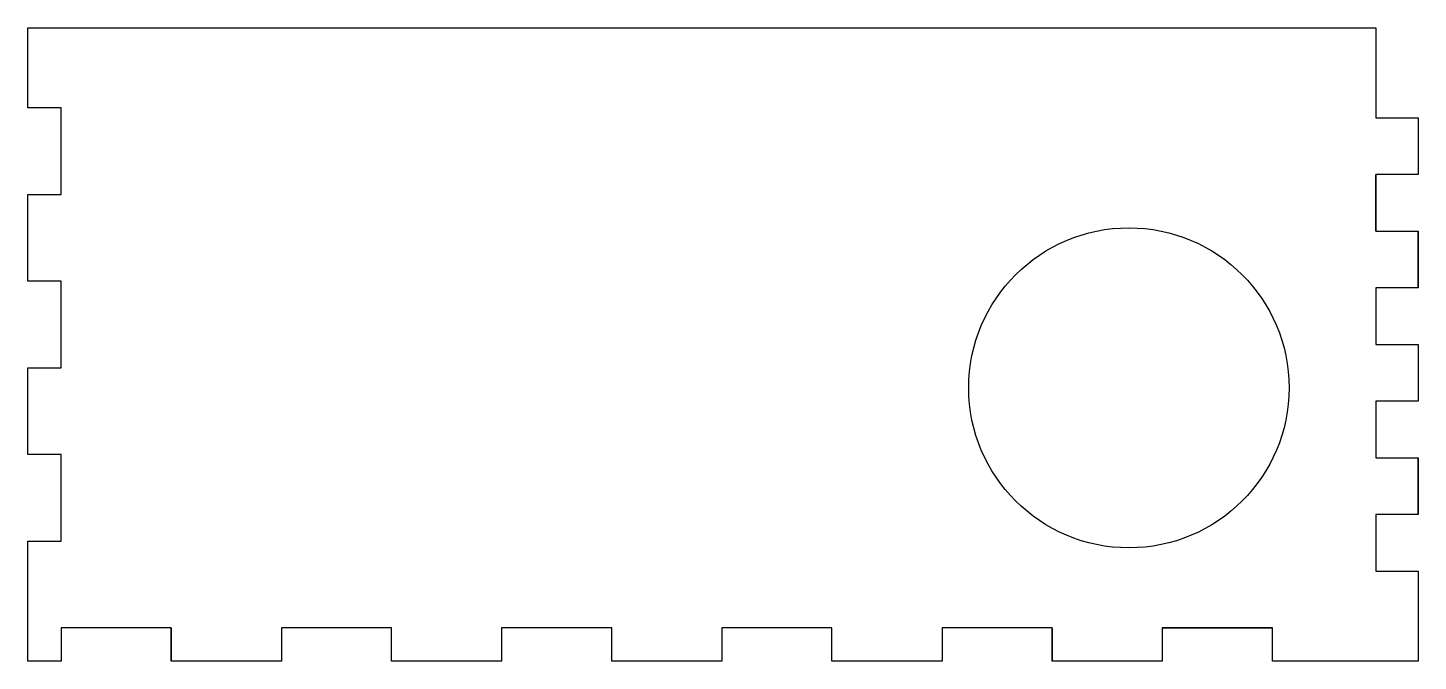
# Model space of a CAD drawing. Header units: millimetres. Extents: x -104 to 105, y -50 to 45.
import ezdxf

# ---------------------------------------------------------------- set-up
doc = ezdxf.new("R2010")
doc.units = ezdxf.units.MM
doc.layers.get('0').update_dxf_attribs({"linetype": 'CONTINUOUS'})

msp = doc.modelspace()

# ---------------------------------------------------------------- linework, layer by layer
for p, q in [((-103.5, 33), (-103.5, 45)), ((-103.5, 45), (98.5, 45)), ((98.5, 45), (98.5, 31.5)), ((-98.5, 33), (-103.5, 33)), ((-98.5, 20), (-98.5, 33)), ((98.5, 31.5), (104.85, 31.5)), ((104.85, 31.5), (104.85, 23)), ((104.85, 23), (98.5, 23)), ((98.5, 14.5), (98.5, 23)), ((-103.5, 7), (-103.5, 20)), ((-103.5, 20), (-98.5, 20)), ((98.5, 14.5), (104.85, 14.5)), ((104.85, 6), (104.85, 14.5)), ((-98.5, 7), (-103.5, 7)), ((-98.5, -6), (-98.5, 7)), ((104.85, 6), (98.5, 6)), ((98.5, 6), (98.5, -2.5)), ((98.5, -2.5), (104.85, -2.5)), ((104.85, -2.5), (104.85, -11)), ((-103.5, -19), (-103.5, -6)), ((-103.5, -6), (-98.5, -6)), ((104.85, -11), (98.5, -11)), ((98.5, -11), (98.5, -19.5)), ((-98.5, -19), (-103.5, -19)), ((-98.5, -32), (-98.5, -19)), ((98.5, -19.5), (104.85, -19.5)), ((104.85, -28), (104.85, -19.5)), ((104.85, -28), (98.5, -28)), ((98.5, -28), (98.5, -36.5)), ((-103.5, -50), (-103.5, -32)), ((-103.5, -32), (-98.5, -32)), ((98.5, -36.5), (104.85, -36.5)), ((104.85, -36.5), (104.85, -50)), ((-82, -45), (-98.5, -45)), ((-98.5, -45), (-98.5, -50)), ((-82, -45), (-82, -50)), ((-49, -45), (-65.5, -45)), ((-65.5, -45), (-65.5, -50)), ((-49, -50), (-49, -45)), ((-16, -45), (-32.5, -45)), ((-32.5, -45), (-32.5, -50)), ((-16, -50), (-16, -45)), ((17, -45), (0.5, -45)), ((0.5, -45), (0.5, -50)), ((17, -50), (17, -45)), ((50, -45), (33.5, -45)), ((33.5, -45), (33.5, -50)), ((50, -45), (50, -50)), ((66.5, -45), (83, -45)), ((66.5, -45), (66.5, -50)), ((83, -50), (83, -45)), ((-98.5, -50), (-103.5, -50)), ((-65.5, -50), (-82, -50)), ((-32.5, -50), (-49, -50)), ((0.5, -50), (-16, -50)), ((33.5, -50), (17, -50)), ((66.5, -50), (50, -50)), ((104.85, -50), (83, -50))]:
    msp.add_line(p, q)
msp.add_lwpolyline([(98.5, -2.5), (104.85, -2.5), (104.85, -11), (98.5, -11), (98.5, -19.5), (104.85, -19.5), (104.85, -28), (98.5, -28), (98.5, -36.5), (104.85, -36.5), (104.85, -50), (83, -50), (83, -45), (66.5, -45), (66.5, -50), (50, -50), (50, -45), (33.5, -45), (33.5, -50), (17, -50), (17, -45), (0.5, -45), (0.5, -50), (-16, -50), (-16, -45), (-32.5, -45), (-32.5, -50), (-49, -50), (-49, -45), (-65.5, -45), (-65.5, -50), (-82, -50), (-82, -45), (-98.5, -45), (-98.5, -50), (-103.5, -50), (-103.5, -32), (-98.5, -32), (-98.5, -19), (-103.5, -19), (-103.5, -6), (-98.5, -6), (-98.5, 7), (-103.5, 7), (-103.5, 20), (-98.5, 20), (-98.5, 33), (-103.5, 33), (-103.5, 45), (98.5, 45), (98.5, 31.5), (104.85, 31.5), (104.85, 23), (98.5, 23), (98.5, 14.5), (104.85, 14.5), (104.85, 6), (98.5, 6)], close=True)
msp.add_circle((61.5, -9), 24)
msp.add_circle((61.5, -9), 24)

doc.saveas('drawing.dxf')
